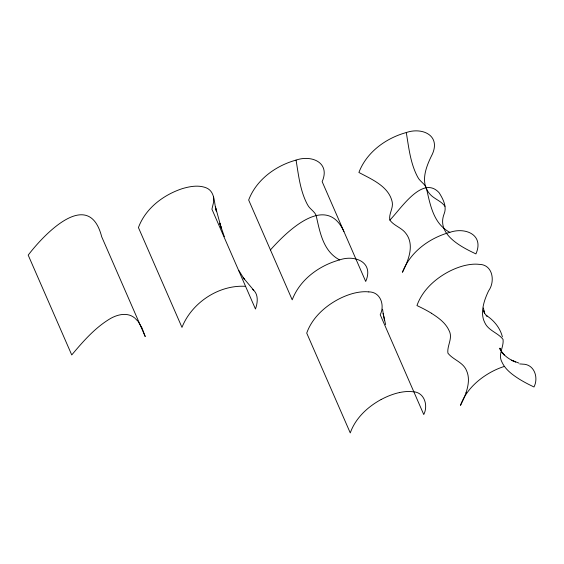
<?xml version="1.0" encoding="UTF-8"?>
<svg xmlns="http://www.w3.org/2000/svg" width="564" height="564" viewBox="0 0 564 564"><rect width="100%" height="100%" fill="white"/><g stroke="black" fill="none" stroke-linecap="round" stroke-linejoin="round"><path stroke-width="0.85" d="M466.04 392.678C468.36 385.705 469.734 377.76 466.611 370.809C463.312 362.151 453.146 359.931 447.915 353.156C446.857 345.69 453.188 338.047 449.05 330.553C445.581 322.798 438.348 317.666 431.397 313.246M389.858 220.073C400.362 209.618 422.556 174.396 439.152 192.782C442.98 198.852 447.111 206.636 444.136 213.855C436.191 234.243 461.077 246.898 475.931 253.906C484.363 234.821 465.356 226.897 449.832 232.354C429.408 237.98 410.12 251.995 402.442 272.271C408.273 260.772 414.928 245.002 405.847 233.369C401.653 227.609 393.919 225.826 389.858 220.073C388.547 214.01 393.446 208.384 392.241 202.18C388.949 186.36 371.662 179.331 358.901 172.464C366.579 152.188 385.868 138.166 406.291 132.54C421.816 127.09 440.815 135.007 432.391 154.092C426.567 165.597 419.905 181.368 428.985 192.994C433.18 198.761 440.914 200.544 444.975 206.297M270.438 249.922C287.111 231.148 326.302 192.74 343.927 231.55M381.13 399.502C367.65 406.848 355.475 418.157 350.265 432.912L306.724 333.098C311.934 318.343 324.11 307.035 337.589 299.695A32.12 13.712 -23.6 0 1 352.274 293.654A28.961 12.366 -23.6 0 1 355.024 292.956A32.134 13.719 -23.6 0 1 368.793 291.919M296.058 160.098C275.634 165.724 256.345 179.74 248.668 200.016L292.208 299.829C299.886 279.554 319.175 265.531 339.598 259.905C355.123 254.456 374.122 262.373 365.698 281.457L322.157 181.65C330.582 162.559 311.582 154.642 296.058 160.098C298.56 175.157 300.154 190.984 307.479 204.654C309.516 208.821 314.07 210.964 316.051 215.124C319.851 231.656 322.904 251.128 339.598 259.905M244.987 286.3C218.515 284.898 191.689 302.854 181.975 327.381L138.434 227.574C145.505 208.363 163.363 194.883 182.341 188.63C190.04 186.36 198.662 184.788 206.361 187.89C215.667 191.823 213.777 203.752 216.513 211.669L215.392 206.636L221.229 227.962L219.72 223.203L224.324 236.619M368.828 291.884C380.693 291.849 384.979 305.476 380.214 314.726L423.754 414.54C428.52 405.29 424.234 391.656 412.369 391.698A32.31 13.79 -23.6 0 0 399.481 392.551M518.859 363.082L511.527 360.192L515.581 361.989C510.075 359.874 504.963 356.462 501.502 351.619L504.279 354.975L502.193 352.479M449.832 232.354C433.138 223.57 430.085 204.097 426.285 187.572C424.304 183.406 419.75 181.263 417.712 177.096C410.388 163.426 408.794 147.599 406.291 132.54M134.845 318.11C127.478 311.716 116.734 314.571 109.282 319.231C94.428 328.347 82.859 341.742 71.741 354.939L28.2 255.125C43.654 234.786 88.851 186.811 101.689 236.753L145.23 336.567L141.959 327.846L138.413 321.931M252.552 289.304C258.728 293.816 257.783 302.664 255.464 309.016L211.923 209.202L213.594 202.201L213.425 196.547M135.374 318.597L137.94 321.283M253.729 290.256L243.169 277.65L244.459 279.413L238.741 270.368M500.902 350.484L499.88 348.164L500.508 350.336L500.183 348.573L500.36 349.567M502.39 336.842C500.085 327.797 493.902 320.317 486.147 315.325L487.007 316.178L484.948 313.781L483.616 310.426L484.413 313.105L483.447 307.993M384.274 319.21L384.577 320.719L383.167 313.471L385.635 324.716M382.554 309.22L383.442 315.079M466.061 392.685A114.767 96.578 19.1 0 1 462.311 401.702L460.499 405.354C465.709 390.605 477.884 379.29 491.364 371.951A32.127 13.712 -23.6 0 1 504.188 366.48M431.404 313.224A114.703 96.522 19.1 0 0 421.294 307.669L416.958 305.547C422.168 290.791 434.343 279.476 447.823 272.137A32.127 13.712 -23.6 0 1 463.432 265.841A28.961 12.366 -23.6 0 1 466.167 265.2A32.303 13.79 -23.6 0 1 479.033 264.354C492.95 264.361 495.382 281.556 488.614 290.827A114.703 96.522 19.1 0 0 484.885 299.858C482.516 307.098 481.106 315.438 484.723 322.523C488.283 330.659 497.998 332.767 503.032 339.38C504.082 346.846 497.758 354.488 501.904 361.989C505.372 369.737 512.613 374.87 519.564 379.297A114.767 96.578 19.1 0 0 529.659 384.867L533.988 386.989C538.754 377.732 534.468 364.104 522.602 364.147A32.134 13.719 -23.6 0 0 519.726 363.963M381.151 399.524A32.12 13.712 -23.6 0 1 396.739 393.207A28.961 12.366 -23.6 0 1 399.474 392.565"/></g></svg>
